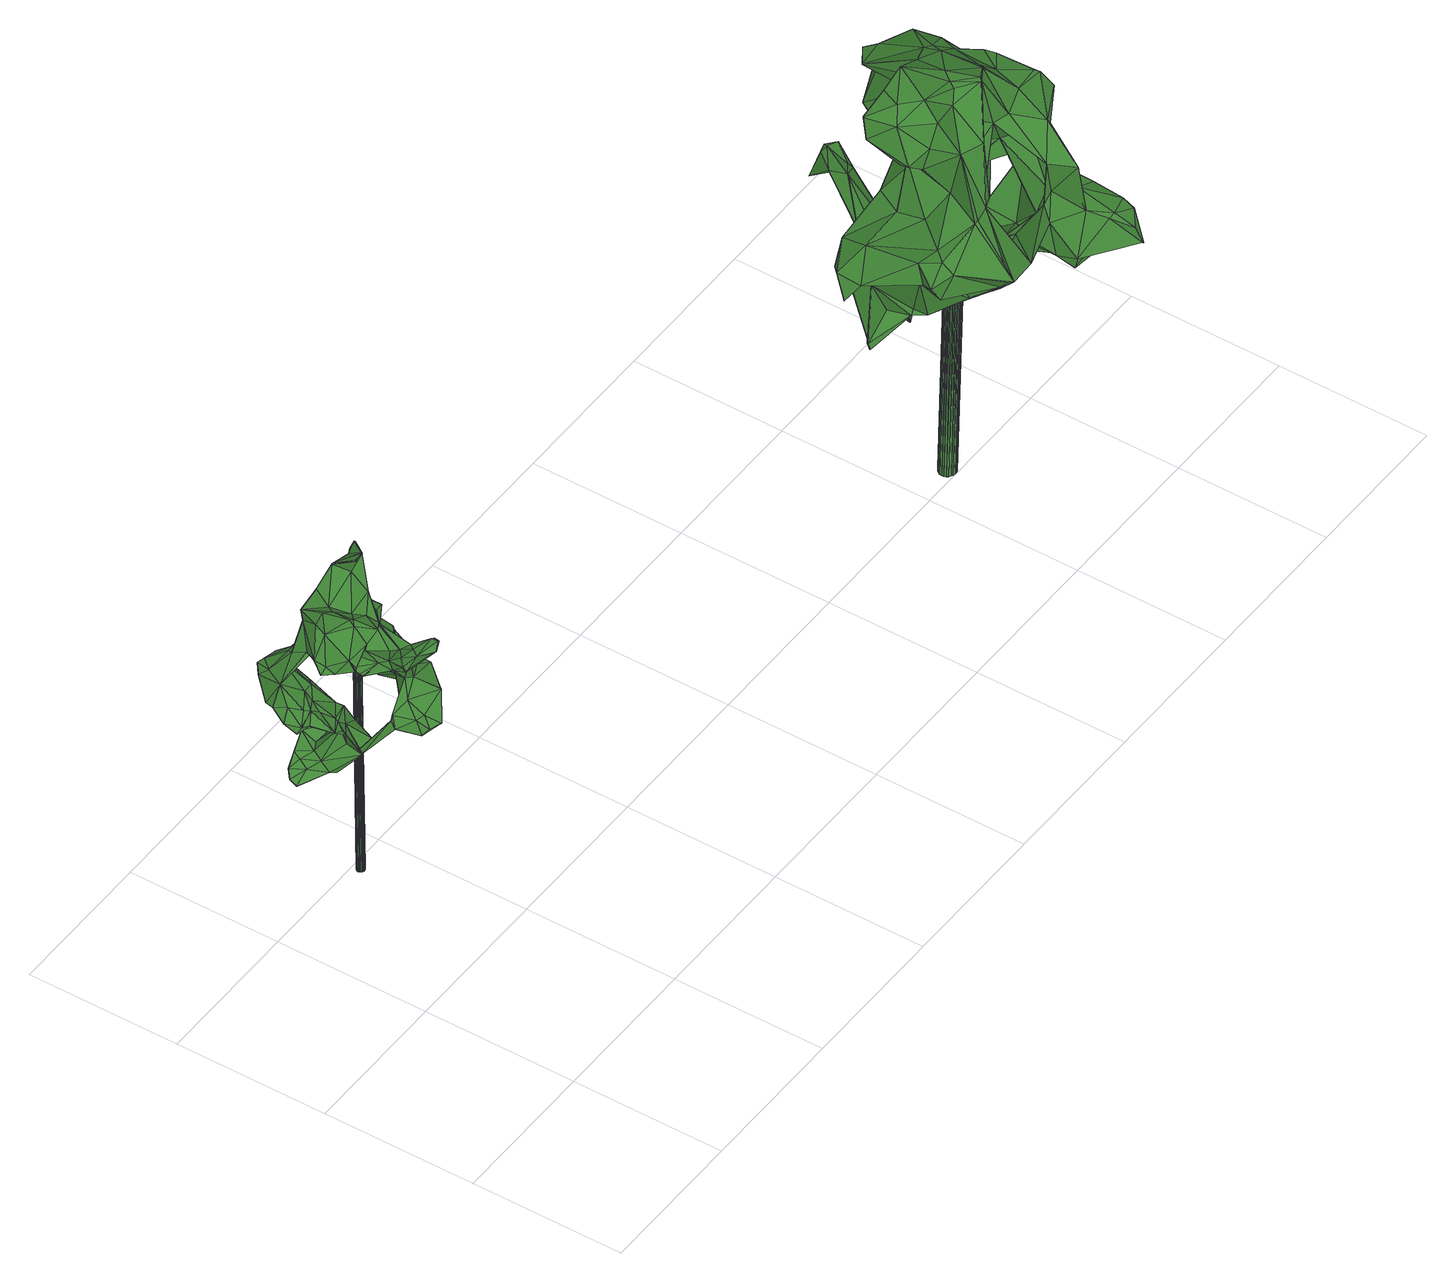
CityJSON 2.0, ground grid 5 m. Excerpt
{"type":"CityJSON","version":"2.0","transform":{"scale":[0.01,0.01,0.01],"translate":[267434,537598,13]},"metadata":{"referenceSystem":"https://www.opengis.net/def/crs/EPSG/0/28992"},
"CityObjects":{
"tree1":{"type":"SolitaryVegetationObject","attributes":{"gtid":329,"crown_width_m":4.98,"crown_median_z":21.11,"crown_r50_m":0.243,"crown_porosity":0.91,"trunk_H_m":7.97,"trunk_DBH_m":0.25,"trunk_radius_m":0.125,"trunk_base_height_m":13.14,"original_gtid":"369"},"geometry":[{"type":"Solid","lod":"3","boundaries":[[[[0,1,2]],[[3,4,5]],[[6,7,8]],[[9,10,11]],[[12,13,14]],[[15,16,17]],[[18,19,5]],[[20,21,22]],[[23,24,25]],[[26,7,6]],[[27,28,29]],[[30,31,32]],[[33,34,35]],[[5,4,18]],[[36,37,38]],[[39,40,41]],[[5,42,3]],[[12,14,43]],[[44,45,46]],[[47,48,49]],[[50,51,52]],[[53,17,54]],[[55,56,57]],[[55,58,56]],[[46,59,60]],[[39,61,62]],[[63,64,65]],[[66,67,68]],[[69,68,67]],[[17,53,70]],[[71,72,73]],[[74,75,76]],[[77,78,79]],[[80,55,81]],[[82,83,80]],[[82,80,81]],[[84,85,86]],[[65,64,87]],[[88,89,58]],[[90,91,92]],[[93,92,91]],[[94,23,95]],[[63,96,97]],[[55,57,43]],[[32,31,98]],[[99,25,22]],[[100,85,101]],[[15,102,16]],[[21,23,99]],[[21,103,23]],[[57,56,104]],[[105,106,107]],[[60,108,46]],[[109,110,111]],[[83,111,110]],[[22,25,20]],[[112,98,31]],[[62,113,39]],[[114,78,115]],[[116,114,115]],[[26,98,112]],[[117,118,119]],[[120,121,9]],[[122,123,124]],[[24,20,25]],[[115,119,118]],[[42,19,68]],[[22,21,99]],[[125,126,127]],[[125,88,126]],[[58,128,88]],[[129,130,131]],[[132,133,134]],[[125,127,21]],[[68,69,42]],[[59,135,136]],[[65,36,137]],[[138,100,101]],[[138,101,139]],[[97,140,63]],[[137,96,65]],[[65,96,63]],[[77,122,119]],[[75,3,42]],[[84,61,141]],[[142,143,144]],[[145,64,146]],[[26,6,98]],[[147,148,149]],[[150,151,121]],[[10,152,153]],[[80,110,109]],[[154,155,156]],[[7,15,8]],[[29,157,158]],[[46,45,159]],[[158,46,159]],[[43,160,161]],[[162,13,12]],[[106,124,35]],[[97,163,140]],[[59,136,60]],[[103,21,127]],[[164,143,165]],[[166,167,168]],[[103,169,23]],[[170,48,47]],[[153,171,10]],[[138,172,173]],[[174,10,175]],[[23,169,95]],[[7,26,176]],[[76,75,69]],[[149,95,169]],[[27,164,165]],[[3,75,74]],[[177,178,179]],[[180,178,177]],[[87,145,175]],[[181,182,183]],[[184,185,186]],[[187,188,30]],[[189,190,191]],[[99,23,25]],[[192,193,194]],[[195,27,196]],[[155,111,197]],[[163,146,140]],[[171,198,37]],[[199,200,201]],[[52,202,203]],[[5,19,42]],[[204,182,181]],[[205,188,187]],[[104,132,134]],[[14,81,55]],[[89,132,206]],[[207,208,209]],[[6,70,53]],[[10,121,210]],[[169,208,149]],[[211,212,213]],[[126,88,128]],[[214,60,136]],[[37,36,87]],[[58,206,56]],[[95,215,94]],[[216,135,217]],[[15,7,176]],[[6,8,70]],[[163,218,146]],[[163,167,218]],[[135,59,219]],[[109,55,80]],[[58,55,109]],[[220,58,109]],[[160,183,221]],[[47,49,222]],[[223,43,57]],[[224,225,149]],[[9,11,166]],[[211,226,4]],[[63,140,64]],[[146,64,140]],[[97,168,167]],[[166,11,227]],[[47,222,228]],[[204,51,182]],[[67,101,85]],[[229,101,67]],[[105,119,230]],[[105,230,106]],[[93,196,143]],[[231,91,90]],[[4,226,18]],[[67,66,229]],[[227,232,192]],[[36,38,233]],[[210,78,114]],[[42,69,75]],[[181,52,204]],[[183,52,181]],[[234,235,236]],[[69,67,76]],[[185,112,205]],[[185,217,112]],[[53,54,32]],[[2,66,73]],[[2,1,66]],[[133,237,20]],[[132,237,133]],[[61,84,86]],[[104,56,206]],[[130,123,122]],[[190,107,35]],[[57,238,223]],[[217,239,240]],[[104,206,132]],[[62,241,242]],[[30,243,31]],[[18,34,19]],[[201,200,126]],[[130,19,123]],[[178,244,113]],[[178,113,179]],[[65,87,36]],[[245,225,224]],[[231,49,48]],[[39,113,40]],[[40,113,244]],[[207,209,103]],[[208,103,209]],[[138,235,241]],[[158,246,46]],[[219,246,158]],[[247,224,44]],[[248,224,247]],[[211,249,212]],[[238,250,223]],[[35,107,106]],[[218,194,174]],[[129,19,130]],[[158,251,252]],[[29,158,252]],[[94,225,245]],[[207,147,208]],[[147,149,208]],[[86,241,62]],[[158,159,251]],[[252,251,199]],[[144,201,161]],[[197,156,253]],[[197,253,38]],[[12,254,154]],[[12,161,254]],[[250,214,255]],[[250,255,223]],[[52,160,43]],[[183,160,52]],[[44,148,45]],[[242,179,62]],[[124,230,122]],[[119,122,230]],[[224,149,44]],[[100,241,86]],[[97,256,168]],[[19,33,123]],[[229,257,101]],[[52,51,204]],[[52,43,202]],[[251,148,200]],[[126,220,201]],[[48,258,91]],[[55,43,14]],[[141,41,259]],[[259,260,244]],[[10,232,227]],[[71,261,262]],[[244,262,259]],[[72,262,244]],[[104,134,263]],[[215,149,225]],[[220,128,58]],[[220,126,128]],[[148,126,200]],[[90,264,49]],[[243,30,188]],[[20,24,133]],[[71,73,261]],[[231,48,91]],[[223,202,43]],[[149,215,95]],[[121,120,150]],[[89,237,132]],[[88,237,89]],[[78,119,115]],[[233,168,256]],[[166,168,233]],[[264,221,183]],[[147,207,126]],[[62,179,113]],[[92,160,264]],[[92,264,90]],[[38,198,197]],[[89,206,58]],[[59,46,246]],[[59,246,219]],[[84,265,266]],[[119,150,120]],[[72,71,262]],[[141,262,261]],[[227,192,194]],[[227,194,167]],[[182,222,183]],[[126,207,127]],[[103,127,207]],[[20,237,125]],[[20,125,21]],[[88,125,237]],[[150,119,105]],[[105,151,150]],[[153,198,171]],[[197,198,153]],[[216,136,135]],[[267,189,191]],[[111,156,197]],[[111,83,156]],[[64,145,87]],[[49,231,90]],[[50,52,203]],[[222,49,264]],[[222,264,183]],[[84,141,261]],[[195,268,258]],[[12,43,161]],[[217,176,112]],[[0,269,1]],[[98,6,53]],[[98,53,32]],[[77,119,78]],[[115,117,116]],[[270,184,186]],[[19,271,68]],[[67,266,76]],[[84,266,85]],[[135,176,217]],[[15,176,135]],[[141,259,262]],[[249,272,273]],[[102,139,101]],[[270,257,229]],[[165,196,27]],[[155,274,111]],[[37,87,171]],[[79,78,210]],[[269,0,180]],[[269,180,177]],[[214,170,50]],[[48,275,173]],[[173,258,48]],[[149,148,44]],[[31,243,112]],[[205,112,243]],[[2,276,0]],[[73,276,2]],[[0,276,180]],[[265,73,271]],[[265,271,19]],[[51,50,228]],[[45,148,159]],[[84,261,265]],[[261,73,265]],[[265,19,277]],[[93,91,258]],[[57,104,238]],[[201,220,274]],[[77,79,122]],[[130,122,79]],[[16,102,101]],[[93,143,92]],[[269,177,239]],[[185,239,217]],[[184,269,239]],[[184,239,185]],[[85,266,67]],[[142,92,143]],[[35,124,33]],[[205,187,186]],[[205,186,185]],[[247,108,238]],[[47,228,170]],[[159,148,251]],[[254,155,154]],[[190,35,191]],[[167,163,97]],[[268,196,93]],[[172,139,29]],[[129,131,272]],[[278,279,280]],[[199,144,252]],[[124,106,230]],[[23,245,24]],[[94,245,23]],[[24,245,133]],[[94,215,225]],[[133,245,224]],[[133,224,248]],[[242,234,217]],[[87,175,171]],[[10,171,175]],[[278,280,102]],[[135,219,15]],[[270,186,32]],[[177,179,240]],[[82,13,162]],[[173,172,258]],[[242,217,240]],[[242,240,179]],[[44,108,247]],[[70,15,17]],[[270,229,1]],[[66,1,229]],[[44,46,108]],[[187,32,186]],[[227,167,166]],[[214,236,170]],[[170,236,275]],[[30,32,187]],[[170,228,50]],[[264,160,221]],[[243,188,205]],[[40,244,260]],[[40,260,41]],[[41,260,259]],[[195,172,28]],[[28,27,195]],[[172,29,28]],[[170,275,48]],[[217,234,216]],[[37,198,38]],[[79,131,130]],[[145,146,175]],[[218,175,146]],[[119,120,117]],[[41,141,61]],[[41,61,39]],[[195,258,172]],[[68,271,66]],[[73,66,271]],[[238,263,247]],[[104,263,238]],[[51,228,222]],[[51,222,182]],[[9,121,10]],[[117,281,38]],[[1,184,270]],[[269,184,1]],[[251,200,199]],[[117,120,281]],[[117,253,116]],[[233,281,9]],[[120,9,281]],[[233,38,281]],[[257,270,16]],[[76,272,74]],[[76,129,272]],[[214,250,108]],[[60,214,108]],[[238,108,250]],[[62,61,86]],[[100,86,85]],[[103,208,169]],[[223,255,202]],[[214,202,255]],[[76,277,129]],[[216,234,236]],[[74,272,3]],[[3,272,4]],[[211,4,272]],[[211,272,249]],[[258,268,93]],[[268,195,196]],[[210,114,10]],[[233,9,166]],[[242,235,234]],[[239,177,240]],[[173,236,235]],[[139,172,138]],[[197,116,282]],[[197,282,155]],[[273,272,131]],[[263,134,248]],[[263,248,247]],[[248,134,133]],[[273,131,210]],[[79,210,131]],[[214,203,202]],[[16,101,257]],[[38,253,117]],[[267,191,226]],[[164,144,143]],[[283,10,114]],[[29,139,157]],[[116,283,114]],[[167,194,218]],[[174,194,193]],[[10,193,232]],[[174,193,10]],[[80,83,110]],[[219,279,278]],[[139,102,280]],[[139,280,157]],[[216,236,136]],[[50,203,214]],[[214,136,236]],[[148,147,126]],[[227,11,10]],[[15,278,102]],[[197,283,116]],[[283,197,153]],[[153,152,283]],[[283,152,10]],[[100,138,241]],[[173,275,236]],[[142,144,161]],[[160,92,142]],[[160,142,161]],[[138,173,235]],[[199,201,144]],[[201,274,161]],[[161,274,254]],[[254,274,155]],[[109,111,274]],[[109,274,220]],[[81,14,13]],[[15,219,278]],[[70,8,15]],[[280,279,157]],[[157,279,158]],[[219,158,279]],[[266,265,277]],[[266,277,76]],[[180,276,178]],[[178,276,244]],[[244,276,72]],[[73,72,276]],[[242,241,235]],[[144,164,252]],[[252,164,29]],[[27,29,164]],[[165,143,196]],[[33,124,123]],[[282,116,253]],[[282,253,155]],[[156,155,253]],[[211,267,226]],[[213,267,211]],[[213,151,189]],[[226,191,18]],[[267,213,189]],[[105,189,151]],[[191,35,34]],[[191,34,18]],[[174,175,218]],[[33,19,34]],[[270,32,54]],[[16,270,54]],[[16,54,17]],[[129,277,19]],[[154,156,162]],[[154,162,12]],[[83,162,156]],[[82,162,83]],[[121,212,210]],[[273,210,212]],[[273,212,249]],[[112,284,26]],[[176,26,284]],[[176,284,112]],[[189,107,190]],[[189,105,107]],[[81,13,82]],[[192,232,193]],[[212,121,285]],[[151,213,285]],[[151,285,121]],[[213,212,285]],[[36,233,256]],[[36,256,137]],[[117,115,118]],[[96,137,256]],[[96,256,97]],[[286,287,288]],[[286,288,289]],[[289,288,290]],[[289,290,291]],[[288,287,292]],[[288,292,290]],[[290,292,293]],[[290,293,291]],[[292,287,294]],[[292,294,293]],[[293,294,295]],[[293,295,291]],[[294,287,296]],[[294,296,295]],[[295,296,297]],[[295,297,291]],[[296,287,298]],[[296,298,297]],[[297,298,299]],[[297,299,291]],[[298,287,300]],[[298,300,299]],[[299,300,301]],[[299,301,291]],[[300,287,302]],[[300,302,301]],[[301,302,303]],[[301,303,291]],[[302,287,304]],[[302,304,303]],[[303,304,305]],[[303,305,291]],[[304,287,306]],[[304,306,305]],[[305,306,307]],[[305,307,291]],[[306,287,308]],[[306,308,307]],[[307,308,309]],[[307,309,291]],[[308,287,310]],[[308,310,309]],[[309,310,311]],[[309,311,291]],[[310,287,312]],[[310,312,311]],[[311,312,313]],[[311,313,291]],[[312,287,314]],[[312,314,313]],[[313,314,315]],[[313,315,291]],[[314,287,316]],[[314,316,315]],[[315,316,317]],[[315,317,291]],[[316,287,318]],[[316,318,317]],[[317,318,319]],[[317,319,291]],[[318,287,320]],[[318,320,319]],[[319,320,321]],[[319,321,291]],[[320,287,322]],[[320,322,321]],[[321,322,323]],[[321,323,291]],[[322,287,324]],[[322,324,323]],[[323,324,325]],[[323,325,291]],[[324,287,326]],[[324,326,325]],[[325,326,327]],[[325,327,291]],[[326,287,328]],[[326,328,327]],[[327,328,329]],[[327,329,291]],[[328,287,330]],[[328,330,329]],[[329,330,331]],[[329,331,291]],[[330,287,332]],[[330,332,331]],[[331,332,333]],[[331,333,291]],[[332,287,334]],[[332,334,333]],[[333,334,335]],[[333,335,291]],[[334,287,286]],[[334,286,335]],[[335,286,289]],[[335,289,291]]]]}]},
"tree2":{"type":"SolitaryVegetationObject","attributes":{"gtid":211,"crown_width_m":8.62,"crown_median_z":23.51,"crown_r50_m":0.4,"crown_porosity":0.903,"trunk_H_m":10.3,"trunk_DBH_m":0.547,"trunk_radius_m":0.273,"trunk_base_height_m":13.21,"original_gtid":"232"},"geometry":[{"type":"Solid","lod":"3","boundaries":[[[[336,337,338]],[[339,340,341]],[[342,343,344]],[[345,346,347]],[[348,349,350]],[[338,351,352]],[[353,354,355]],[[356,357,358]],[[359,349,360]],[[350,349,359]],[[361,362,363]],[[364,365,352]],[[366,367,354]],[[368,354,367]],[[352,365,336]],[[369,370,371]],[[372,373,374]],[[375,376,377]],[[372,378,373]],[[379,380,369]],[[381,382,383]],[[384,385,386]],[[387,388,389]],[[387,389,378]],[[390,391,392]],[[341,393,394]],[[362,395,396]],[[390,397,391]],[[398,397,390]],[[399,400,401]],[[364,402,403]],[[404,405,406]],[[370,407,408]],[[409,410,411]],[[412,410,409]],[[413,378,389]],[[413,414,378]],[[408,371,370]],[[411,371,408]],[[415,416,417]],[[349,418,374]],[[419,420,421]],[[422,351,423]],[[424,425,426]],[[394,412,341]],[[427,400,428]],[[429,430,431]],[[359,432,350]],[[352,336,338]],[[433,376,434]],[[365,435,436]],[[437,366,438]],[[437,438,439]],[[440,441,442]],[[337,443,444]],[[445,442,441]],[[390,446,398]],[[447,448,449]],[[365,436,336]],[[395,450,396]],[[451,452,453]],[[453,452,454]],[[361,455,456]],[[370,457,458]],[[459,460,461]],[[364,352,402]],[[462,405,404]],[[463,464,344]],[[403,465,364]],[[466,453,454]],[[467,442,445]],[[468,467,469]],[[470,471,472]],[[383,431,473]],[[369,457,370]],[[474,475,476]],[[426,477,478]],[[404,406,479]],[[480,479,406]],[[481,446,482]],[[418,483,374]],[[376,484,396]],[[485,466,385]],[[385,486,485]],[[487,403,422]],[[488,489,490]],[[491,492,493]],[[494,495,496]],[[497,450,498]],[[362,361,395]],[[499,355,500]],[[465,403,501]],[[450,434,396]],[[502,397,503]],[[504,505,371]],[[367,506,470]],[[396,484,362]],[[459,461,507]],[[362,484,508]],[[452,509,475]],[[391,482,392]],[[384,364,465]],[[432,421,350]],[[465,501,384]],[[398,503,397]],[[349,348,418]],[[510,478,511]],[[502,495,397]],[[498,450,395]],[[350,421,348]],[[512,513,497]],[[422,402,351]],[[422,403,402]],[[514,515,414]],[[351,402,352]],[[358,357,387]],[[357,516,517]],[[431,413,388]],[[421,518,419]],[[431,430,519]],[[431,388,429]],[[411,410,504]],[[520,521,487]],[[421,432,518]],[[424,522,523]],[[524,525,526]],[[527,427,428]],[[528,490,489]],[[362,529,363]],[[377,530,458]],[[370,458,530]],[[405,531,506]],[[532,533,493]],[[493,533,491]],[[354,368,355]],[[378,372,488]],[[488,372,489]],[[480,406,439]],[[374,483,372]],[[534,535,455]],[[513,512,536]],[[522,513,536]],[[497,498,512]],[[378,488,387]],[[513,522,345]],[[516,356,537]],[[508,529,362]],[[538,526,455]],[[526,534,455]],[[436,435,539]],[[386,385,410]],[[502,540,541]],[[542,540,502]],[[404,479,543]],[[455,536,456]],[[459,544,545]],[[546,540,542]],[[547,540,546]],[[512,498,456]],[[512,456,536]],[[343,548,494]],[[339,412,549]],[[440,543,550]],[[547,403,551]],[[386,539,435]],[[431,519,552]],[[523,536,553]],[[535,553,455]],[[361,456,395]],[[409,411,408]],[[538,455,361]],[[495,494,482]],[[395,456,498]],[[506,531,554]],[[440,554,531]],[[526,525,534]],[[555,529,556]],[[342,546,542]],[[342,542,481]],[[537,470,557]],[[484,376,558]],[[484,558,508]],[[375,558,376]],[[356,367,537]],[[537,367,470]],[[499,559,560]],[[344,559,499]],[[357,356,516]],[[547,561,501]],[[511,501,561]],[[379,562,380]],[[400,427,401]],[[399,496,541]],[[541,540,399]],[[354,353,438]],[[353,439,438]],[[548,481,494]],[[482,494,481]],[[557,516,537]],[[563,561,564]],[[535,534,525]],[[342,464,546]],[[463,546,464]],[[523,522,536]],[[460,492,461]],[[499,346,463]],[[474,565,454]],[[551,540,547]],[[566,567,434]],[[568,339,549]],[[568,549,569]],[[415,417,511]],[[511,477,415]],[[345,570,513]],[[480,353,499]],[[480,499,560]],[[450,497,434]],[[446,571,398]],[[407,572,408]],[[387,517,388]],[[503,571,481]],[[466,565,474]],[[561,547,564]],[[562,555,556]],[[458,573,375]],[[387,488,358]],[[557,470,472]],[[574,380,562]],[[558,375,573]],[[385,466,454]],[[504,410,385]],[[552,572,407]],[[427,575,401]],[[527,575,427]],[[392,446,390]],[[576,577,578]],[[341,412,339]],[[449,448,520]],[[504,385,505]],[[353,355,499]],[[368,367,356]],[[524,523,525]],[[579,417,416]],[[447,449,580]],[[357,517,387]],[[444,581,520]],[[582,563,564]],[[418,577,576]],[[482,446,392]],[[499,463,344]],[[583,452,584]],[[583,584,453]],[[488,490,358]],[[353,480,439]],[[342,344,464]],[[482,585,495]],[[542,502,503]],[[507,586,459]],[[343,342,548]],[[481,548,342]],[[419,577,420]],[[566,576,567]],[[515,587,359]],[[515,359,360]],[[489,576,566]],[[418,576,483]],[[489,483,576]],[[418,348,420]],[[421,420,348]],[[377,376,433]],[[455,553,536]],[[487,551,403]],[[577,418,420]],[[399,521,588]],[[588,521,520]],[[369,380,457]],[[459,589,460]],[[511,417,579]],[[533,473,590]],[[481,542,503]],[[481,571,446]],[[483,489,372]],[[412,394,410]],[[404,543,462]],[[557,517,516]],[[431,383,413]],[[382,413,383]],[[344,343,559]],[[560,479,480]],[[560,550,479]],[[379,505,579]],[[434,591,566]],[[589,474,476]],[[514,587,515]],[[394,393,386]],[[539,386,393]],[[414,592,593]],[[431,552,594]],[[511,579,385]],[[595,569,337]],[[588,596,399]],[[400,399,596]],[[529,508,558]],[[529,558,597]],[[598,599,429]],[[368,528,355]],[[511,478,477]],[[397,585,482]],[[347,355,528]],[[505,369,371]],[[339,568,340]],[[407,530,600]],[[436,337,336]],[[419,578,577]],[[378,360,373]],[[597,558,573]],[[597,573,574]],[[583,601,545]],[[407,370,530]],[[523,538,424]],[[337,444,602]],[[550,543,479]],[[474,603,466]],[[425,604,555]],[[573,605,574]],[[514,414,593]],[[470,606,471]],[[606,468,471]],[[607,393,341]],[[569,549,409]],[[569,409,519]],[[590,608,533]],[[582,564,546]],[[429,609,430]],[[386,410,394]],[[578,419,518]],[[444,443,581]],[[426,478,510]],[[424,426,510]],[[397,495,585]],[[377,458,375]],[[567,576,578]],[[501,403,547]],[[501,511,485]],[[369,505,379]],[[380,605,457]],[[610,559,428]],[[380,574,605]],[[400,611,428]],[[414,515,378]],[[360,378,515]],[[610,550,560]],[[559,610,560]],[[429,388,598]],[[477,416,415]],[[448,596,588]],[[448,588,520]],[[398,571,503]],[[381,414,382]],[[413,382,414]],[[546,564,547]],[[457,605,458]],[[472,612,557]],[[557,612,517]],[[529,555,604]],[[433,434,432]],[[453,613,451]],[[396,434,376]],[[364,384,435]],[[364,435,365]],[[386,435,384]],[[476,614,589]],[[594,552,452]],[[408,572,409]],[[615,377,433]],[[409,572,519]],[[423,444,520]],[[519,572,552]],[[343,575,527]],[[432,616,433]],[[615,433,616]],[[551,617,540]],[[514,615,616]],[[524,538,523]],[[526,538,524]],[[358,368,356]],[[583,545,594]],[[347,570,345]],[[346,500,347]],[[553,535,525]],[[553,525,523]],[[528,489,570]],[[528,570,347]],[[489,566,570]],[[566,513,570]],[[354,438,366]],[[383,473,533]],[[589,614,493]],[[519,443,569]],[[430,443,519]],[[384,486,385]],[[501,485,384]],[[486,384,485]],[[454,452,475]],[[454,475,474]],[[602,444,423]],[[397,482,391]],[[358,490,368]],[[346,499,500]],[[368,490,528]],[[527,618,343]],[[559,618,428]],[[527,428,618]],[[612,619,517]],[[600,381,476]],[[559,343,618]],[[470,506,620]],[[361,363,538]],[[538,363,604]],[[458,605,573]],[[440,531,462]],[[385,579,505]],[[472,471,612]],[[533,532,383]],[[341,340,568]],[[563,510,511]],[[563,511,561]],[[416,477,379]],[[360,349,373]],[[574,562,597]],[[351,338,602]],[[595,337,436]],[[539,393,436]],[[615,514,593]],[[377,615,593]],[[379,477,426]],[[434,518,432]],[[487,422,423]],[[487,423,520]],[[434,567,518]],[[543,440,462]],[[621,544,533]],[[594,452,583]],[[388,517,619]],[[491,507,492]],[[578,518,567]],[[529,597,556]],[[620,606,470]],[[506,437,439]],[[493,460,589]],[[506,440,620]],[[440,506,554]],[[610,441,550]],[[379,579,416]],[[491,586,507]],[[423,351,602]],[[409,549,412]],[[436,393,595]],[[424,604,425]],[[538,604,424]],[[467,622,442]],[[468,622,467]],[[429,580,609]],[[426,425,555]],[[510,582,424]],[[379,555,562]],[[426,555,379]],[[562,556,597]],[[374,373,349]],[[463,346,582]],[[345,582,346]],[[463,582,546]],[[424,582,522]],[[522,582,345]],[[359,587,616]],[[359,616,432]],[[514,616,587]],[[521,617,487]],[[383,532,614]],[[612,598,619]],[[487,617,551]],[[552,407,509]],[[399,617,521]],[[598,388,619]],[[541,496,502]],[[621,533,608]],[[466,603,453]],[[453,603,583]],[[442,622,606]],[[381,614,476]],[[381,383,614]],[[586,544,459]],[[493,492,460]],[[407,371,411]],[[475,504,371]],[[600,371,407]],[[475,371,600]],[[453,584,613]],[[606,622,468]],[[430,609,449]],[[580,449,609]],[[569,443,337]],[[582,510,563]],[[568,569,607]],[[506,406,405]],[[439,406,506]],[[595,607,569]],[[341,568,607]],[[385,454,565]],[[485,565,466]],[[485,511,565]],[[385,565,511]],[[337,602,338]],[[530,377,593]],[[367,437,506]],[[366,437,367]],[[607,595,393]],[[540,617,399]],[[600,530,593]],[[600,593,592]],[[452,552,509]],[[475,509,504]],[[411,504,509]],[[407,411,509]],[[520,581,449]],[[430,449,581]],[[492,507,461]],[[434,497,591]],[[566,591,513]],[[497,513,591]],[[347,500,355]],[[476,623,600]],[[600,623,475]],[[476,475,623]],[[529,604,363]],[[413,389,624]],[[388,624,389]],[[413,624,388]],[[462,531,405]],[[471,468,599]],[[625,491,533]],[[592,414,626]],[[592,626,600]],[[600,626,381]],[[381,626,414]],[[532,493,614]],[[589,459,545]],[[596,610,611]],[[443,430,581]],[[596,611,400]],[[611,610,428]],[[625,586,491]],[[533,544,625]],[[625,544,586]],[[603,601,583]],[[545,601,589]],[[589,601,474]],[[603,474,601]],[[451,584,452]],[[613,584,451]],[[545,608,590]],[[544,608,545]],[[621,608,544]],[[596,441,610]],[[620,440,606]],[[594,473,431]],[[545,473,594]],[[545,590,473]],[[442,606,440]],[[612,599,598]],[[471,599,612]],[[502,496,495]],[[343,496,575]],[[494,496,343]],[[399,401,496]],[[575,496,401]],[[447,467,448]],[[440,550,441]],[[448,441,596]],[[467,445,441]],[[467,441,448]],[[447,469,467]],[[447,580,469]],[[599,468,469]],[[429,469,580]],[[429,599,469]],[[627,628,629]],[[627,629,630]],[[630,629,631]],[[630,631,632]],[[629,628,633]],[[629,633,631]],[[631,633,634]],[[631,634,632]],[[633,628,635]],[[633,635,634]],[[634,635,636]],[[634,636,632]],[[635,628,637]],[[635,637,636]],[[636,637,638]],[[636,638,632]],[[637,628,639]],[[637,639,638]],[[638,639,640]],[[638,640,632]],[[639,628,641]],[[639,641,640]],[[640,641,642]],[[640,642,632]],[[641,628,643]],[[641,643,642]],[[642,643,644]],[[642,644,632]],[[643,628,645]],[[643,645,644]],[[644,645,646]],[[644,646,632]],[[645,628,647]],[[645,647,646]],[[646,647,648]],[[646,648,632]],[[647,628,649]],[[647,649,648]],[[648,649,650]],[[648,650,632]],[[649,628,651]],[[649,651,650]],[[650,651,652]],[[650,652,632]],[[651,628,653]],[[651,653,652]],[[652,653,654]],[[652,654,632]],[[653,628,655]],[[653,655,654]],[[654,655,656]],[[654,656,632]],[[655,628,657]],[[655,657,656]],[[656,657,658]],[[656,658,632]],[[657,628,659]],[[657,659,658]],[[658,659,660]],[[658,660,632]],[[659,628,661]],[[659,661,660]],[[660,661,662]],[[660,662,632]],[[661,628,663]],[[661,663,662]],[[662,663,664]],[[662,664,632]],[[663,628,665]],[[663,665,664]],[[664,665,666]],[[664,666,632]],[[665,628,667]],[[665,667,666]],[[666,667,668]],[[666,668,632]],[[667,628,669]],[[667,669,668]],[[668,669,670]],[[668,670,632]],[[669,628,671]],[[669,671,670]],[[670,671,672]],[[670,672,632]],[[671,628,673]],[[671,673,672]],[[672,673,674]],[[672,674,632]],[[673,628,675]],[[673,675,674]],[[674,675,676]],[[674,676,632]],[[675,628,627]],[[675,627,676]],[[676,627,630]],[[676,630,632]]]]}]}
},
"vertices":[
[195,983,1142],[190,1051,1124],[189,1000,1094],[157,1177,876],[132,1153,863],[130,1154,864],[509,1088,1115],[504,1092,1088],[503,1094,1089],[254,949,685],[312,1004,621],[235,1031,586],[405,836,720],[424,794,669],[504,790,709],[450,1053,1061],[351,1029,1055],[451,1067,1121],[94,1105,810],[109,1066,889],[664,1078,541],[642,1080,522],[669,1100,503],[627,1136,557],[656,1097,543],[669,1102,505],[510,1086,1114],[296,953,867],[320,967,893],[351,986,888],[365,985,1211],[400,987,1211],[359,1061,1162],[103,1036,821],[87,1076,812],[61,1021,798],[198,959,537],[218,947,527],[250,884,604],[218,886,987],[198,870,988],[198,871,986],[142,1128,888],[453,849,764],[552,1076,778],[538,1080,786],[527,1064,887],[370,834,910],[348,862,901],[331,803,921],[454,860,882],[476,806,917],[469,834,883],[452,1068,1123],[359,1060,1160],[510,797,701],[566,874,690],[570,871,717],[535,865,669],[501,1079,930],[531,1011,894],[210,912,977],[270,885,1013],[122,1042,525],[145,1022,531],[119,1015,515],[204,1054,1069],[234,1072,976],[176,1073,956],[186,1090,947],[483,1085,1109],[144,952,957],[161,947,979],[154,982,992],[215,1152,891],[171,1163,889],[214,1099,937],[188,987,762],[222,955,728],[194,1015,787],[453,756,634],[453,754,635],[417,770,631],[398,785,613],[215,978,976],[247,1007,985],[236,962,984],[199,961,536],[566,954,602],[615,921,610],[325,788,914],[339,842,882],[340,841,881],[302,917,848],[685,1167,657],[639,1184,672],[120,1041,526],[135,1056,549],[450,1025,1153],[667,1102,503],[317,980,1046],[320,1003,1046],[386,1036,1016],[586,1132,569],[573,909,677],[124,978,763],[80,989,761],[81,991,761],[519,1031,859],[487,833,663],[445,790,652],[388,827,661],[451,1023,1152],[270,884,1015],[290,974,714],[218,944,723],[256,947,686],[210,914,697],[208,924,707],[168,921,731],[208,926,705],[229,989,717],[151,992,793],[133,1003,803],[90,980,782],[587,1034,630],[501,999,652],[577,1080,615],[538,951,646],[184,1099,892],[186,1035,820],[227,1041,812],[635,948,627],[651,1016,645],[633,955,637],[444,1034,1011],[488,999,912],[117,1015,516],[366,945,1018],[402,988,968],[137,1056,547],[170,921,958],[352,885,880],[304,918,847],[423,917,804],[184,1028,565],[196,1054,575],[507,1087,654],[520,1059,681],[588,1150,693],[179,964,733],[186,989,760],[335,966,626],[327,937,602],[348,848,697],[342,850,682],[324,824,676],[424,1031,955],[441,1084,895],[462,1073,787],[403,825,874],[428,862,772],[394,801,668],[175,1064,580],[328,940,872],[301,928,852],[205,1016,583],[174,1063,582],[168,1041,567],[618,1178,670],[421,874,882],[219,949,526],[320,966,895],[360,949,886],[236,1078,606],[235,1031,584],[451,1051,1061],[274,932,1082],[260,919,1073],[312,875,1045],[255,930,1096],[476,779,921],[474,781,922],[448,770,906],[279,1018,1081],[386,1015,1134],[358,1059,1161],[364,985,1209],[365,984,1210],[118,1007,787],[77,1027,799],[88,1076,811],[260,1103,631],[261,1102,630],[235,1079,607],[294,952,868],[299,927,852],[315,895,609],[265,904,603],[434,986,771],[464,991,729],[467,920,726],[445,872,862],[455,860,880],[481,799,919],[380,990,1192],[616,921,612],[514,1085,649],[567,1123,607],[567,1121,605],[281,996,721],[173,1060,812],[229,1058,800],[185,1018,786],[473,978,883],[641,1145,672],[428,989,978],[404,969,1067],[221,1073,586],[462,1102,944],[488,885,694],[411,809,895],[411,810,897],[464,897,770],[609,1053,732],[653,1109,673],[96,1104,809],[234,1078,608],[431,835,895],[270,1059,1076],[124,976,765],[329,804,920],[260,1101,632],[193,984,571],[366,927,1020],[364,927,1019],[429,979,951],[631,976,617],[543,972,752],[309,961,1060],[343,934,1043],[303,919,1035],[358,903,1021],[399,986,1210],[190,888,1011],[652,1108,672],[500,1080,928],[601,1019,752],[612,1035,737],[251,1073,800],[476,986,785],[450,1046,785],[373,966,877],[251,885,605],[348,850,696],[425,917,805],[159,1010,551],[301,1048,1079],[339,889,886],[182,862,989],[184,862,990],[146,952,956],[168,920,960],[601,996,640],[327,789,914],[188,1016,971],[225,1037,979],[144,1027,801],[299,927,854],[240,977,1113],[300,1074,1104],[183,1027,978],[209,1117,882],[253,1071,800],[394,852,700],[407,898,873],[196,975,1062],[178,1071,954],[421,1048,1005],[460,1101,944],[413,1036,988],[255,941,613],[265,903,605],[334,965,628],[483,1083,1109],[194,1017,785],[388,975,14],[375,975,14],[387,978,14],[384,984,811],[384,988,811],[372,984,811],[386,981,14],[383,991,811],[384,984,14],[381,993,811],[381,986,14],[378,995,811],[378,987,14],[375,996,811],[375,988,14],[372,997,811],[372,987,14],[369,996,811],[369,986,14],[366,995,811],[366,984,14],[363,993,811],[364,981,14],[361,991,811],[363,978,14],[360,988,811],[362,975,14],[359,984,811],[363,972,14],[360,981,811],[364,969,14],[361,978,811],[366,966,14],[363,976,811],[369,964,14],[366,974,811],[372,963,14],[369,972,811],[375,962,14],[372,972,811],[378,963,14],[375,972,811],[381,964,14],[378,973,811],[384,966,14],[381,976,811],[386,969,14],[383,978,811],[387,972,14],[384,981,811],
[2929,250,755],[2807,216,825],[2893,265,769],[2901,76,980],[2906,52,932],[2967,127,979],[2637,775,783],[2544,757,734],[2502,637,831],[2616,694,1162],[2529,611,1051],[2453,635,1178],[2327,606,1577],[2348,507,1577],[2395,538,1609],[2904,306,751],[2948,270,736],[2234,639,1055],[2175,593,1103],[2277,644,1131],[2254,371,1195],[2300,320,1189],[2334,359,1190],[2456,488,1603],[2433,427,1565],[2778,813,1413],[2830,782,1426],[2805,789,1407],[2940,447,761],[2950,270,738],[2102,517,1093],[2169,507,1102],[2255,549,1169],[2995,416,1275],[2841,333,1307],[2873,346,1263],[2387,446,1414],[2402,432,1489],[2336,458,1455],[2766,511,1484],[2739,625,1499],[2753,492,1495],[2488,387,1421],[2938,510,1242],[2976,501,1310],[2573,366,1217],[2571,347,1212],[2525,349,1207],[2930,475,864],[2908,448,1084],[2981,272,992],[2459,318,1215],[2437,170,1088],[2471,318,1218],[2794,1057,862],[2712,1051,805],[2749,1038,874],[2943,205,980],[2977,170,987],[2696,806,1462],[2724,673,1496],[2787,957,829],[2821,1028,866],[2629,611,759],[2593,596,720],[2595,623,688],[2937,447,759],[2915,529,792],[2209,504,827],[2204,509,853],[2220,520,852],[2761,282,1227],[2810,208,1216],[2858,214,1009],[2905,277,1027],[2822,275,1178],[2901,148,1000],[2527,329,1218],[2571,366,1412],[2956,669,1098],[3004,607,1103],[2946,656,1085],[2316,588,1510],[2423,602,1606],[2330,608,1576],[2422,600,1609],[2902,456,777],[2828,432,861],[2695,701,1168],[2784,580,1299],[2870,607,1120],[2549,602,614],[2492,560,677],[2485,249,983],[2693,312,985],[2559,197,1049],[2507,602,1634],[2633,540,1552],[2632,632,1546],[2913,296,790],[2931,255,773],[2202,528,1074],[2175,591,1100],[2240,602,1045],[2333,448,891],[2396,478,891],[2377,413,894],[2782,264,867],[2792,282,859],[2397,427,898],[2779,1037,877],[2607,397,962],[2589,447,934],[2634,379,959],[2585,784,1486],[2904,279,1023],[2757,314,1025],[2829,432,865],[2904,448,1086],[2761,886,1202],[2727,827,1412],[2984,455,1316],[2870,451,1343],[2592,447,946],[2545,596,1028],[2432,572,899],[2209,500,829],[2570,618,967],[2590,607,827],[2925,510,807],[2811,528,898],[2431,390,921],[2433,323,942],[2468,306,960],[2274,380,1100],[2432,320,950],[2367,369,1141],[2508,285,995],[2730,544,1092],[2842,495,1150],[2637,500,1178],[2933,655,1112],[2892,640,1082],[2294,546,852],[2323,614,902],[2701,913,897],[2690,971,887],[2344,490,1440],[2754,662,1486],[2859,541,884],[2904,455,896],[2836,482,832],[2498,428,1245],[2418,520,1391],[2423,462,1184],[2331,430,1110],[2370,573,974],[2446,525,1140],[2661,835,715],[2683,846,711],[2703,763,708],[2582,784,1483],[2662,837,1459],[2403,601,947],[2460,603,1143],[2883,552,848],[2762,810,699],[2787,954,832],[2906,448,1173],[2944,445,1191],[2238,519,1045],[2400,458,909],[2849,699,1422],[2790,300,1105],[2726,562,1083],[2906,649,1052],[2667,796,1383],[2692,697,1345],[2676,446,1526],[2566,467,1508],[2210,296,1169],[2299,282,1162],[2507,604,1631],[2757,269,1009],[2723,408,867],[2759,531,858],[2645,739,1159],[2749,817,1142],[2793,834,1162],[2795,881,1127],[2809,831,1190],[2533,632,637],[2402,544,1184],[2887,656,1370],[2787,428,1324],[2205,506,853],[2438,458,1170],[2379,404,1142],[2801,863,1173],[2794,885,1128],[2700,862,1202],[2247,350,1129],[2788,812,1202],[2955,258,986],[2771,744,704],[2771,743,700],[2726,773,722],[2286,527,848],[2430,391,925],[2607,398,966],[2761,623,858],[2834,619,816],[2614,812,751],[2881,150,994],[2313,536,859],[2831,616,814],[2759,290,1067],[2777,881,1134],[2305,512,899],[2874,623,1342],[2908,626,1345],[2248,290,1103],[2845,651,1409],[2466,627,817],[2358,618,881],[2834,580,880],[2952,560,1313],[2788,557,888],[2776,606,870],[2883,554,1112],[2582,542,1372],[2499,584,1557],[2907,56,931],[2799,203,873],[2582,581,1245],[2774,964,852],[2790,287,1098],[2881,535,1362],[2950,581,1346],[2582,662,693],[2402,560,1466],[2368,574,1523],[2475,591,1570],[3013,598,1100],[2494,300,973],[2759,321,895],[2627,598,1010],[2678,367,970],[2763,322,897],[2685,845,715],[2411,411,922],[2598,485,1539],[2675,494,874],[2622,557,1051],[2504,290,990],[2676,609,1443],[2654,516,1367],[2703,462,1500],[2686,335,987],[2858,260,836],[2597,537,869],[2936,614,1353],[2457,228,1019],[2455,291,961],[2751,455,1302],[2627,424,957],[2852,271,806],[2724,484,890],[2752,718,1364],[2976,469,1322],[2358,407,895],[2913,192,983],[2493,302,976],[2509,283,991],[2438,564,863],[2525,588,735],[2455,231,1021],[2795,305,878],[2546,454,1199],[2690,457,1527],[2608,505,1548],[2777,603,834],[2530,673,730],[2427,185,1086],[2348,451,902],[2467,307,964],[2415,374,925],[2702,553,1204],[2473,218,1057],[2414,375,929],[2570,465,1219],[2652,524,21],[2625,525,21],[2652,532,21],[2666,505,1050],[2665,512,1051],[2639,506,1051],[2649,538,21],[2662,519,1051],[2645,544,21],[2658,525,1051],[2639,548,21],[2653,529,1051],[2633,551,21],[2646,532,1051],[2626,552,21],[2639,533,1051],[2618,552,22],[2632,532,1051],[2612,549,22],[2625,530,1051],[2606,545,22],[2620,525,1051],[2602,539,21],[2615,520,1051],[2599,533,21],[2612,513,1051],[2598,526,21],[2611,506,1051],[2598,519,21],[2612,499,1051],[2601,512,21],[2615,492,1051],[2605,506,21],[2619,487,1051],[2611,502,21],[2624,482,1050],[2617,499,21],[2631,479,1050],[2624,498,21],[2638,478,1050],[2632,498,20],[2645,479,1050],[2638,501,20],[2652,482,1050],[2644,505,20],[2658,486,1050],[2648,511,20],[2662,492,1050],[2651,518,21],[2665,498,1050]
]}
